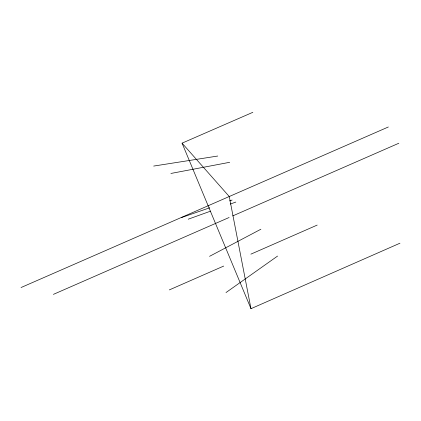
<?xml version="1.0" encoding="UTF-8"?>
<svg xmlns="http://www.w3.org/2000/svg" width="421" height="421" viewBox="0 0 421 421"><rect width="100%" height="100%" fill="white"/><g stroke="black" fill="none" stroke-linecap="round" stroke-linejoin="round"><path stroke-width="0.63" d="M225.993 292.558L277.581 256.068M209.542 256.336L260.873 229.24M169.331 289.906L223.704 266.072M250.884 254.152L317.187 225.088M252.842 112.318L182.067 143.156L250.984 308.682L399.95 243.212M21.05 287.532L388.33 126.989M53.404 294.374L229.119 217.494M232.729 215.915L398.819 143.251M188.219 219.199L210.479 211.189M230.266 204.069L235.828 202.064M181.283 217.631L209.779 207.769M229.598 200.906L232.076 200.049M170.894 173.457L229.666 162.306M153.691 166.069L217.741 156.033M182.067 143.156L229.256 196.523L250.984 308.682"/></g></svg>
